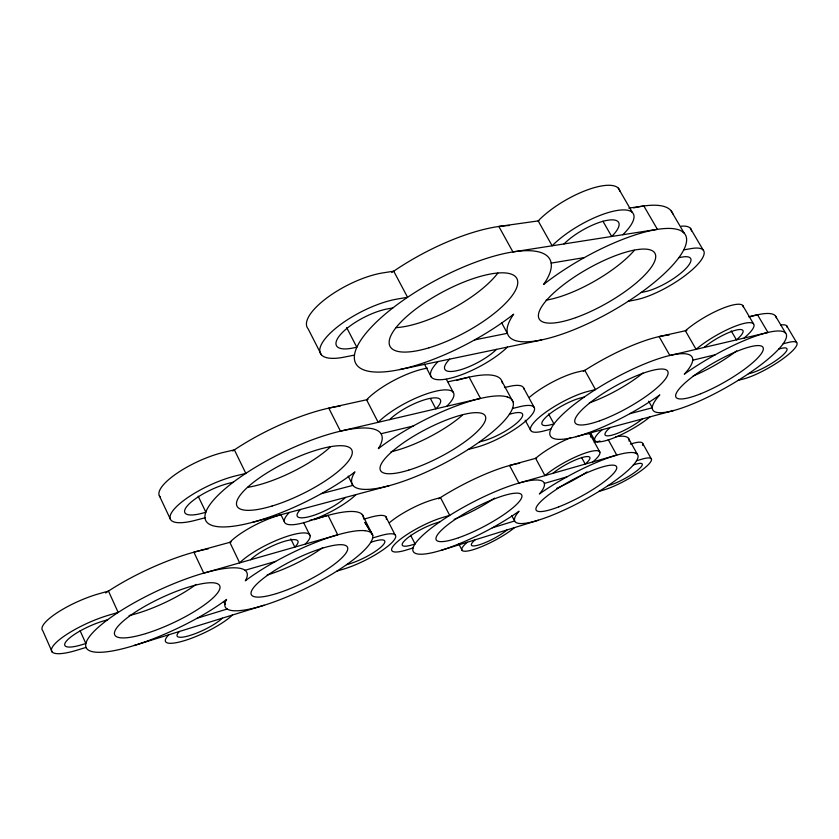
<?xml version="1.0" encoding="UTF-8"?>
<svg xmlns="http://www.w3.org/2000/svg" width="839" height="839" viewBox="0 0 839 839"><rect width="100%" height="100%" fill="white"/><g stroke="black" fill="none" stroke-linecap="round" stroke-linejoin="round"><path stroke-width="1.26" d="M134.114 645.516L264.096 605.223M441.587 550.216L538.281 520.243M197.217 618.196L227.285 608.988M492.304 527.825L514.611 520.988L511.738 515.566M86.029 647.425L76.653 650.277A44.341 10.75 -24.4 0 1 54.671 644.079A44.341 10.75 -24.4 0 1 108.619 615.218L118.173 612.428L108.472 591.086L98.908 593.781A44.184 11.232 -24.2 0 0 57.052 612.816A44.184 11.232 -24.2 0 0 42.779 630.729L52.186 652.05M336.921 571.128L344.242 568.894A37.797 8.547 -26.8 0 0 390.596 543.861A37.797 8.547 -26.8 0 0 380.151 535.764L372.757 537.935M413.134 547.951L406.317 550.027A36.455 8.044 -27.3 0 1 397.183 541.9A36.455 8.044 -27.3 0 1 442.835 517.422L449.714 515.408L440.475 497.579L433.574 499.52A36.339 8.411 -27.2 0 0 389.537 522.613M598.794 491.486L604.311 489.808A32.522 6.46 -28.8 0 0 644.488 468.11A32.522 6.46 -28.8 0 0 641.982 459.153L636.455 460.768M346.633 564.678L349.884 563.703A25.631 5.8 -26.8 0 0 381.409 546.682A25.631 5.8 -26.8 0 0 374.236 541.228L370.964 542.193M607.803 485.718L610.247 484.984A22.055 4.384 -28.8 0 0 637.556 470.249A22.055 4.384 -28.8 0 0 635.794 464.187L633.34 464.911M107.57 619.769L103.333 621.017A30.068 7.289 -24.4 0 0 66.889 640.545A30.068 7.289 -24.4 0 0 81.656 644.792L85.84 643.523L80.125 630.75M439.877 521.889L436.815 522.791A24.719 5.454 -27.3 0 0 405.94 539.372A24.719 5.454 -27.3 0 0 412.054 544.899L415.095 543.987L410.617 535.209M244.967 570.3L275.643 561.396M544.375 483.411L566.86 476.888M363.832 519.163L370.786 517.202A37.682 8.946 -26.7 0 1 386.339 519.236M630.404 444.083L633.172 443.307A32.427 6.764 -28.8 0 1 642.517 445.341M231.197 541.952L193.893 552.198L203.772 573.131L337.739 534.831L328.049 515.356L313.922 519.236M309.843 520.358L311.888 519.792M536.645 458.063L509.556 465.509L518.901 483.054L616.749 455.074L608.244 439.667M594.222 442.247L597.221 441.429M252.717 522.278L389.128 485.729M576.089 436.72L673.832 410.46M321.347 493.668L352.873 485.382L348.185 476.091M629.827 413.69L652.343 407.754L648.662 401.22M550.877 429.138L543.924 430.952A39.989 9.774 -28.7 0 1 538.281 418.158A39.989 9.774 -28.7 0 1 588.485 391.278L595.48 389.569L584.814 370.345L577.809 371.971A39.853 10.215 -28.7 0 0 529.503 397.214M738.257 380.329L743.763 378.903A35.71 7.593 -30 0 0 787.496 355.275A35.71 7.593 -30 0 0 788.702 342.385L783.207 343.738M205.073 517.789L195.099 520.379A48.924 13.938 -25.3 0 1 174.879 508.319A48.924 13.938 -25.3 0 1 235.686 475.87L245.837 473.395L234.385 449.882L224.212 452.221A48.735 14.557 -25.1 0 0 175.98 473.983A48.735 14.557 -25.1 0 0 160.207 496.95M468.298 449.41L475.87 447.439A41.646 10.603 -28.1 0 0 527.259 419.668A41.646 10.603 -28.1 0 0 520.096 406.632L512.461 408.499M479.436 441.922L482.792 441.052A28.243 7.194 -28.1 0 0 517.747 422.195A28.243 7.194 -28.1 0 0 512.786 413.375L509.409 414.214M748.388 373.785L750.832 373.156A24.216 5.149 -30 0 0 780.553 357.12A24.216 5.149 -30 0 0 781.308 348.395L778.875 349.003M233.462 482.142L228.953 483.254A33.182 9.449 -25.3 0 0 187.884 505.225A33.182 9.449 -25.3 0 0 201.423 513.447L205.88 512.293L198.193 496.195M584.238 397.057L581.133 397.822A27.121 6.628 -28.7 0 0 547.175 416.039A27.121 6.628 -28.7 0 0 550.908 424.733L554.002 423.936L548.559 413.931M692.699 360.193L715.268 354.761M381.095 433.721L413.176 426.023M504.428 387.566L509.2 386.454A41.51 11.085 -28.1 0 1 523.83 388.929M686.889 330.43L659.097 336.586L669.868 355.474L767.958 332.475L757.523 314.782L748.608 316.754M368.027 399.458L328.773 408.121L340.445 431.141L480.474 398.41L469.127 377.151L448.089 381.787M399.7 369.569L541.658 339.942M474.601 339.9L507.364 333.314L501.753 323.005M354.467 355.107L343.906 357.183A55.07 18.448 -27.2 0 1 327.409 336.072A55.07 18.448 -27.2 0 1 396.847 299.124L407.565 297.279L393.722 271.186L382.972 272.874A54.818 19.245 -27.1 0 0 326.853 297.95A54.818 19.245 -27.1 0 0 308.123 328.836L321.368 354.782M628.138 301.327L635.878 299.806A46.932 13.246 -30.2 0 0 693.392 268.7A46.932 13.246 -30.2 0 0 691.409 248.554L683.649 249.886M641.111 292.475L644.541 291.804A31.83 8.977 -30.2 0 0 683.67 270.693A31.83 8.977 -30.2 0 0 682.201 257.059L678.772 257.657M392.788 307.955L388.017 308.794A37.346 12.512 -27.2 0 0 341.137 333.817A37.346 12.512 -27.2 0 0 352.118 348.175L356.837 347.262L346.654 327.577M551.139 263.11L584.28 257.604M538.932 220.804L498.838 226.467L512.923 251.931L657.398 229.32L643.838 205.985L628.81 208.114M371.761 533.352L364.881 522.372L372.789 535.397L362.28 514.538M786.688 325.805L796.641 342.574M775.404 315.873L785.671 333.188M742.704 305.448L753.453 323.728M690.392 228.271L703.155 250.022M670.969 210.599L684.246 233.273M731.168 330.828L736.443 339.858A25.978 6.072 -30 0 0 736.348 330.031A25.978 6.072 -30 0 0 704.078 347.451M618.291 188.125L632.386 212.498M602.926 221.202L611.673 236.472A35.186 11.253 -29.9 0 0 607.971 220.206A35.186 11.253 -29.9 0 0 564.028 243.929M642.789 443.621L651.515 459.269M628.495 438.346L637.441 454.455M513.007 401.871L501.963 381.388M590.467 432.62L594.673 440.276M590.572 435.189L599.895 452.148M581.521 457.36L585.192 464.093A23.523 5.076 -28.5 0 0 582.308 457.465A23.523 5.076 -28.5 0 0 552.901 473.332M523.526 387.796L534.296 407.649M525.193 420.224L530.657 430.355M446.369 379.291L453.364 392.495M424.524 364.231L431.183 376.879M430.428 398.504L435.85 408.845A30.928 8.736 -27.4 0 0 428.32 398.766A30.928 8.736 -27.4 0 0 389.663 419.636M458.786 543.945L462.163 550.478M385.73 516.499L395.001 534.779M303.529 522.403L310.115 535.754M280.908 514.664L284.348 521.68M290.797 538.89L294.814 547.101A27.897 6.848 -26 0 0 285.061 541.155A27.897 6.848 -26 0 0 250.62 559.739M224.086 602.234L225.146 604.489M159.326 495.702L170.39 519.215M305.197 544.133A41.363 10.162 -26 0 0 290.829 535.219A41.363 10.162 -26 0 0 239.66 562.875L229.823 542.33A41.226 10.624 -25.9 0 1 281.348 514.632M314.164 519.729A81.761 19.842 -26.1 0 1 363.497 517.925M105.651 592.963A88.389 22.202 -24.9 0 1 208.24 548.874M196.095 584.405A57.755 14.494 -24.9 0 1 129.112 615.585M322.648 547.689A53.423 12.952 -26.2 0 1 267.19 574.977M222.335 618.165A26.418 5.957 -25.5 0 1 190.254 635.375A26.418 5.957 -25.5 0 1 179.441 631.463M232.424 615.039A39.171 8.841 -25.5 0 1 184.947 640.482A39.171 8.841 -25.5 0 1 168.828 634.756M592.806 461.922A34.871 7.53 -28.5 0 0 588.611 452.011A34.871 7.53 -28.5 0 0 544.931 475.608L535.639 458.335A34.777 7.876 -28.5 0 1 571.181 437.538M585.36 433.616A34.777 7.876 -28.5 0 1 590.488 437.056M615.763 436.741A69.679 14.945 -28.4 0 1 629.072 441.115M597.148 441.922A69.679 14.945 -28.4 0 1 599.958 440.936M438.535 498.806A73.685 16.644 -27.7 0 1 519.666 463.254M494.549 498.146A48.159 10.876 -27.7 0 1 454.161 519.331M586.985 471.938A45.537 9.764 -28.4 0 1 556.813 488.288M507.039 529.923A22.275 4.531 -27.8 0 1 479.415 544.763A22.275 4.531 -27.8 0 1 475.115 539.813M514.569 527.595A33.036 6.722 -27.8 0 1 473.699 549.524A33.036 6.722 -27.8 0 1 467.25 542.256M446.663 406.317A45.862 12.952 -27.4 0 0 435.63 391.247A45.862 12.952 -27.4 0 0 378.169 422.321L366.58 399.784A45.694 13.529 -27.4 0 1 427.45 368.132M456.489 380.507A90.077 24.855 -27.5 0 1 502.299 382.899M232.739 450.983A97.439 28.432 -26 0 1 340.194 406.076M330.241 447.03A63.659 18.563 -26 0 1 247.631 487.344M462.299 415.263A58.856 16.235 -27.5 0 1 391.037 451.749M345.511 497.412A28.956 7.509 -26.4 0 1 309.843 516.52A28.956 7.509 -26.4 0 1 300.509 509.472M356.061 494.58A42.936 11.138 -26.4 0 1 303.288 522.823A42.936 11.138 -26.4 0 1 289.34 512.461M744.057 338.075A38.521 9.009 -30 0 0 744.025 323.414A38.521 9.009 -30 0 0 696.066 349.328L685.379 330.765A38.405 9.418 -30.1 0 1 722.295 308.469A38.405 9.418 -30.1 0 1 743.364 307.305M749.762 316.848A76.485 17.713 -29.8 0 1 776.306 317.834M583.357 371.289A80.838 20.042 -29.1 0 1 669.103 335.065M642.968 373.03A52.826 13.088 -29.1 0 1 589.335 402.867M736.663 350.849A49.983 11.568 -29.8 0 1 693.161 375.966M642.349 418.923A24.321 5.412 -29 0 1 612.25 435.084A24.321 5.412 -29 0 1 610.089 427.586M649.952 416.878A36.056 8.023 -29 0 1 605.412 440.758A36.056 8.023 -29 0 1 602.129 429.725M780.522 325.092A35.605 7.95 -30.1 0 1 787.129 327.441M622.779 234.742A52.175 16.696 -29.9 0 0 617.483 210.421A52.175 16.696 -29.9 0 0 552.135 245.796L538.177 220.909A51.955 17.42 -30 0 1 587.657 189.792A51.955 17.42 -30 0 1 619.927 191.334M633.728 207.904A101.446 31.452 -29.7 0 1 672.857 213.903M391.782 272.528A109.657 37.01 -28.2 0 1 509.367 225.513M497.863 273.063A71.63 24.153 -28.2 0 1 396.228 327.64M634.41 250.274A66.271 20.524 -29.7 0 1 546.116 300.131M496.52 349.36A32.333 9.586 -28.2 0 1 456.458 370.796A32.333 9.586 -28.2 0 1 449.704 359.134M507.469 347.073A47.938 14.221 -28.2 0 1 448.225 378.704A47.938 14.221 -28.2 0 1 438.042 361.567M681.142 226.205A46.753 13.833 -30.3 0 1 691.483 230.935M364.986 530.709A82.023 18.972 -26.3 0 0 245.313 580.829A88.693 21.237 -25.1 0 0 155.855 591.589A88.693 21.237 -25.1 0 0 94.964 652.092A88.693 21.237 -25.1 0 0 226.582 599.424A82.023 18.972 -26.3 0 0 308.081 587.248A82.023 18.972 -26.3 0 0 364.986 530.709M145.671 633.613A57.954 13.864 -25.1 0 0 219.745 585.863A57.954 13.864 -25.1 0 0 136.243 611.516A57.954 13.864 -25.1 0 0 145.671 633.613M276.471 593.572A53.602 12.386 -26.3 0 0 347.745 548.213A53.602 12.386 -26.3 0 0 273.954 570.971A53.602 12.386 -26.3 0 0 276.471 593.572M635.333 453.029A69.868 14.273 -28.4 0 0 539.362 493.982A73.895 15.899 -27.7 0 0 481.701 497.768A73.895 15.899 -27.7 0 0 415.945 553.551A73.895 15.899 -27.7 0 0 519.037 511.224A69.868 14.273 -28.4 0 0 573.289 505.665A69.868 14.273 -28.4 0 0 635.333 453.029M458.482 537.768A48.295 10.393 -27.7 0 0 521.952 495.755A48.295 10.393 -27.7 0 0 456.416 518.596A48.295 10.393 -27.7 0 0 458.482 537.768M558.743 506.85A45.663 9.323 -28.4 0 0 616.644 466.904A45.663 9.323 -28.4 0 0 553.667 491.235A45.663 9.323 -28.4 0 0 558.743 506.85M507.249 396.931A90.392 23.786 -27.5 0 0 378.326 448.655A97.806 27.215 -26.1 0 0 288.752 449.62A97.806 27.215 -26.1 0 0 212.351 525.539A97.806 27.215 -26.1 0 0 354.939 471.896A90.392 23.786 -27.5 0 0 436.416 467.302A90.392 23.786 -27.5 0 0 507.249 396.931M272.161 505.99A63.9 17.766 -26.1 0 0 351.793 449.945A63.9 17.766 -26.1 0 0 259.199 478.073A63.9 17.766 -26.1 0 0 272.161 505.99M408.761 470.113A59.066 15.532 -27.5 0 0 485.676 417.193A59.066 15.532 -27.5 0 0 404.188 442.279A59.066 15.532 -27.5 0 0 408.761 470.113M785.126 332.643A76.716 16.927 -29.8 0 0 684.32 374.173A81.1 19.161 -29.1 0 0 630.991 369.957A81.1 19.161 -29.1 0 0 551.464 437.266A81.1 19.161 -29.1 0 0 659.811 394.907A76.716 16.927 -29.8 0 0 710.497 395.809A76.716 16.927 -29.8 0 0 785.126 332.643M599.707 420.79A52.993 12.512 -29.1 0 0 668.064 372.317A52.993 12.512 -29.1 0 0 596.435 397.917A52.993 12.512 -29.1 0 0 599.707 420.79M700.838 393.711A50.141 11.054 -29.8 0 0 763.196 347.797A50.141 11.054 -29.8 0 0 694.43 375.337A50.141 11.054 -29.8 0 0 700.838 393.711M682.705 231.847A101.855 30.12 -29.6 0 0 543.557 284.494A110.129 35.469 -28.2 0 0 457.203 269.728A110.129 35.469 -28.2 0 0 359.029 367.272A110.129 35.469 -28.2 0 0 513.667 314.185A101.855 30.12 -29.6 0 0 592.586 321.389A101.855 30.12 -29.6 0 0 682.705 231.847M428.97 347.807A71.934 23.146 -28.2 0 0 517.202 279.261A71.934 23.146 -28.2 0 0 414.141 310.315A71.934 23.146 -28.2 0 0 428.97 347.807M575.753 317.624A66.533 19.654 -29.6 0 0 655.018 253.441A66.533 19.654 -29.6 0 0 560.389 287.2A66.533 19.654 -29.6 0 0 575.753 317.624"/></g></svg>
